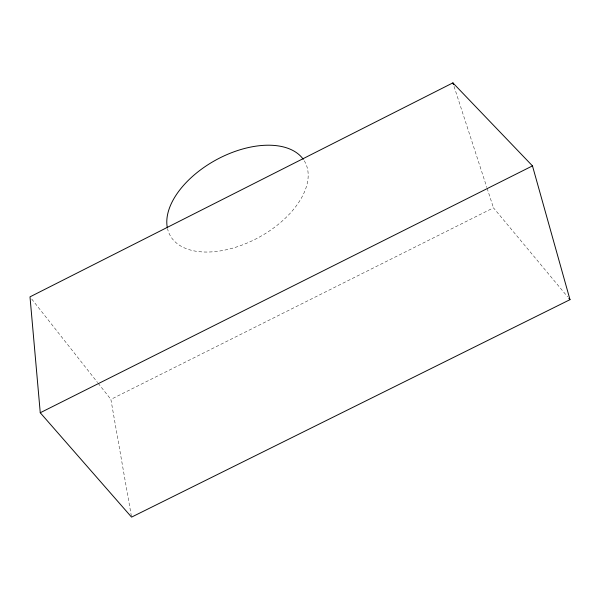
<?xml version="1.0" encoding="UTF-8"?>
<svg xmlns="http://www.w3.org/2000/svg" width="600" height="600" viewBox="0 0 600 600"><rect width="100%" height="100%" fill="white"/><g stroke="black" fill="none" stroke-linecap="round" stroke-linejoin="round"><path stroke-width="0.45" stroke-dasharray="3 2.25" d="M131.392 516.21L110.88 399.39L493.463 207.825L567.607 296.79M31.733 299.055L97.59 382.545M98.167 383.28L110.88 399.39M454.043 86.415L486.847 187.44M487.132 188.325L493.463 207.825M304.267 160.792A76.778 44.242 -28.5 0 1 254.265 239.76A76.778 44.242 -28.5 0 1 167.52 228.638"/><path stroke-width="0.9" d="M452.895 82.875L30 296.858L40.26 412.755L131.558 517.125L570 299.655L532.47 165.885L452.895 82.875L453.465 84.645M40.26 412.755L532.47 165.885M568.808 298.222L570 299.655M167.333 227.752A76.778 44.242 -28.5 0 1 220.035 157.837A76.778 44.242 -28.5 0 1 303.293 159.322"/></g></svg>
